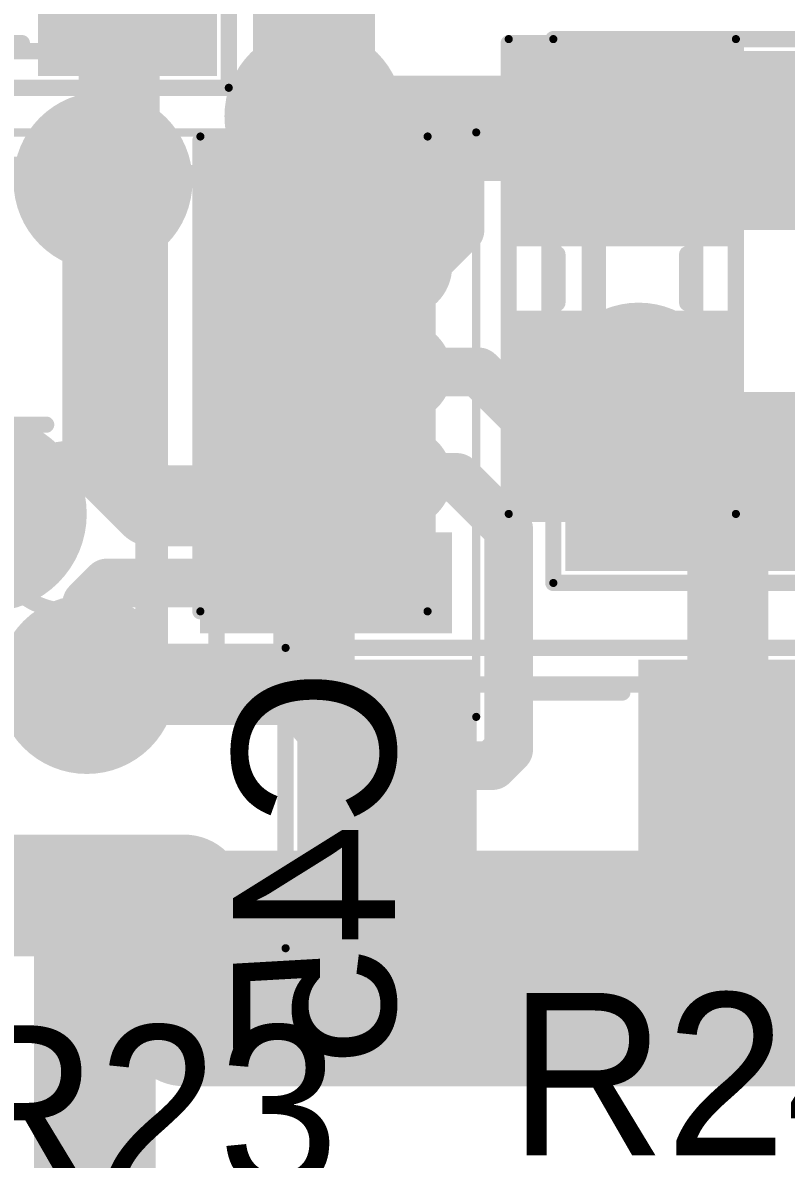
# Model space of a CAD drawing. Header units: millimetres. Extents: x 29.9 to 75.1, y 29.9 to 100.1.
# Drawn here: x 66.51 to 71.21, y 35.57 to 42.58 of the extents above; entities that cross this region are included whole.
import ezdxf

# ---------------------------------------------------------------- set-up
doc = ezdxf.new("R2010")
doc.units = ezdxf.units.MM
for name, color, linetype in [('BottomLayer', 5, 'Continuous'), ('BottomOverlay', 54, 'Continuous'), ('BottomPaste', 16, 'Continuous'), ('BottomSolder', 6, 'Continuous'), ('Mechanical13', 56, 'Continuous'), ('Mechanical15', 56, 'Continuous'), ('MultiLayer', 9, 'Continuous'), ('TopLayer', 1, 'Continuous'), ('TopOverlay', 2, 'Continuous'), ('TopPaste', 8, 'Continuous'), ('TopSolder', 216, 'Continuous'), ('ViaHoleLayer', 16, 'Continuous')]:
    doc.layers.add(name, color=color, linetype=linetype)

# ---------------------------------------------------------------- blocks, each defined once
blk = doc.blocks.new('SMD_R_0805_1125')
at = {"layer": 'Mechanical13', "const_width": 0.0999998}
for points in [[(-1.10000034, -0.6999985999999999), (-1.10000034, 0.7000011399999999)], [(1.10000034, 0.7000011399999999), (-1.10000034, 0.7000011399999999)], [(1.10000034, -0.6999985999999999), (1.10000034, 0.7000011399999999)], [(1.10000034, -0.6999985999999999), (-1.10000034, -0.6999985999999999)]]:
    blk.add_lwpolyline(points, dxfattribs=at)
at = {"layer": 'Mechanical13', "const_width": 0.0499999}
for points in [[(-1.12499902, 0.7000011399999999, 1), (-1.07500166, 0.7000011399999999, 1)], [(-1.12499902, 0.7000011399999999, 1), (-1.07500166, 0.7000011399999999, 1)], [(1.07500166, 0.7000011399999999, 1), (1.12499902, 0.7000011399999999, 1)], [(1.07500166, 0.7000011399999999, 1), (1.12499902, 0.7000011399999999, 1)], [(-1.12499902, -0.6999985999999999, 1), (-1.07500166, -0.6999985999999999, 1)], [(-1.12499902, -0.6999985999999999, 1), (-1.07500166, -0.6999985999999999, 1)], [(1.07500166, -0.6999985999999999, 1), (1.12499902, -0.6999985999999999, 1)], [(1.07500166, -0.6999985999999999, 1), (1.12499902, -0.6999985999999999, 1)]]:
    blk.add_lwpolyline(points, format="xyb", close=True, dxfattribs=at)
at = {"layer": 'Mechanical15', "const_width": 0.0499999}
for points in [[(-1.67500046, -0.9249994199999999), (-1.67500046, 0.9249994199999999)], [(1.67500046, 0.9249994199999999), (-1.67500046, 0.9249994199999999)], [(1.67500046, -0.9249994199999999), (1.67500046, 0.9249994199999999)], [(1.67500046, -0.9249994199999999), (-1.67500046, -0.9249994199999999)]]:
    blk.add_lwpolyline(points, dxfattribs=at)
at = {"layer": 'Mechanical15', "const_width": 0.02499868}
for points in [[(-1.6874998, 0.9249994199999999, 1), (-1.66250112, 0.9249994199999999, 1)], [(-1.6874998, 0.9249994199999999, 1), (-1.66250112, 0.9249994199999999, 1)], [(1.66250112, 0.9249994199999999, 1), (1.6874998, 0.9249994199999999, 1)], [(1.66250112, 0.9249994199999999, 1), (1.6874998, 0.9249994199999999, 1)], [(-1.6874998, -0.9249994199999999, 1), (-1.66250112, -0.9249994199999999, 1)], [(-1.6874998, -0.9249994199999999, 1), (-1.66250112, -0.9249994199999999, 1)], [(1.66250112, -0.9249994199999999, 1), (1.6874998, -0.9249994199999999, 1)], [(1.66250112, -0.9249994199999999, 1), (1.6874998, -0.9249994199999999, 1)]]:
    blk.add_lwpolyline(points, format="xyb", close=True, dxfattribs=at)
at = {"layer": 'TopLayer'}
for points in [[(-0.6000013399999999, -0.7499985), (-0.6000013399999999, 0.7499985), (-1.49999954, -0.7499985), (-1.49999954, 0.7499985)], [(1.49999954, -0.7499985), (1.49999954, 0.7499985), (0.6000013399999999, -0.7499985), (0.6000013399999999, 0.7499985)]]:
    blk.add_solid(points, dxfattribs=at)
at = {"layer": 'TopOverlay', "const_width": 0.0999998}
for points in [[(1.67500046, 0.9249994199999999), (-1.67500046, 0.9249994199999999)], [(-1.67500046, -0.9249994199999999), (-1.67500046, 0.9249994199999999)], [(1.67500046, -0.9249994199999999), (1.67500046, 0.9249994199999999)], [(0.3999992, 0.6500012399999999), (-0.3999992, 0.6500012399999999)], [(0.3999992, -0.6499986999999999), (-0.3999992, -0.6499986999999999)], [(1.67500046, -0.9249994199999999), (-1.67500046, -0.9249994199999999)]]:
    blk.add_lwpolyline(points, dxfattribs=at)
at = {"layer": 'TopOverlay', "const_width": 0.0499999}
for points in [[(-1.69999914, 0.9249994199999999, 1), (-1.65000178, 0.9249994199999999, 1)], [(-1.69999914, 0.9249994199999999, 1), (-1.65000178, 0.9249994199999999, 1)], [(1.65000178, 0.9249994199999999, 1), (1.69999914, 0.9249994199999999, 1)], [(1.65000178, 0.9249994199999999, 1), (1.69999914, 0.9249994199999999, 1)], [(-0.42499788, 0.6500012399999999, 1), (-0.37500052, 0.6500012399999999, 1)], [(0.37500052, 0.6500012399999999, 1), (0.42499788, 0.6500012399999999, 1)], [(-0.42499788, -0.6499986999999999, 1), (-0.37500052, -0.6499986999999999, 1)], [(0.37500052, -0.6499986999999999, 1), (0.42499788, -0.6499986999999999, 1)], [(-1.69999914, -0.9249994199999999, 1), (-1.65000178, -0.9249994199999999, 1)], [(-1.69999914, -0.9249994199999999, 1), (-1.65000178, -0.9249994199999999, 1)], [(1.65000178, -0.9249994199999999, 1), (1.69999914, -0.9249994199999999, 1)], [(1.65000178, -0.9249994199999999, 1), (1.69999914, -0.9249994199999999, 1)]]:
    blk.add_lwpolyline(points, format="xyb", close=True, dxfattribs=at)
at = {"layer": 'TopPaste'}
for points in [[(-0.6000013399999999, -0.7499985), (-0.6000013399999999, 0.7499985), (-1.49999954, -0.7499985), (-1.49999954, 0.7499985)], [(1.49999954, -0.7499985), (1.49999954, 0.7499985), (0.6000013399999999, -0.7499985), (0.6000013399999999, 0.7499985)]]:
    blk.add_solid(points, dxfattribs=at)
at = {"layer": 'TopSolder'}
for points in [[(-0.49840134, -0.8515984999999999), (-0.49840134, 0.8515984999999999), (-1.60159954, -0.8515984999999999), (-1.60159954, 0.8515984999999999)], [(1.60159954, -0.8515984999999999), (1.60159954, 0.8515984999999999), (0.49840134, -0.8515984999999999), (0.49840134, 0.8515984999999999)]]:
    blk.add_solid(points, dxfattribs=at)
blk = doc.blocks.new('SMD_R_0805_1138')
at = {"layer": 'Mechanical13', "const_width": 0.0999998}
for points in [[(-1.10000034, -0.6999985999999999), (-1.10000034, 0.7000011399999999)], [(-1.10000034, 0.7000011399999999), (1.10000034, 0.7000011399999999)], [(1.10000034, -0.6999985999999999), (1.10000034, 0.7000011399999999)], [(-1.10000034, -0.6999985999999999), (1.10000034, -0.6999985999999999)]]:
    blk.add_lwpolyline(points, dxfattribs=at)
at = {"layer": 'Mechanical13', "const_width": 0.0499999}
for points in [[(-1.12499902, 0.7000011399999999, 1), (-1.07500166, 0.7000011399999999, 1)], [(-1.12499902, 0.7000011399999999, 1), (-1.07500166, 0.7000011399999999, 1)], [(1.07500166, 0.7000011399999999, 1), (1.12499902, 0.7000011399999999, 1)], [(1.07500166, 0.7000011399999999, 1), (1.12499902, 0.7000011399999999, 1)], [(-1.12499902, -0.6999985999999999, 1), (-1.07500166, -0.6999985999999999, 1)], [(-1.12499902, -0.6999985999999999, 1), (-1.07500166, -0.6999985999999999, 1)], [(1.07500166, -0.6999985999999999, 1), (1.12499902, -0.6999985999999999, 1)], [(1.07500166, -0.6999985999999999, 1), (1.12499902, -0.6999985999999999, 1)]]:
    blk.add_lwpolyline(points, format="xyb", close=True, dxfattribs=at)
at = {"layer": 'Mechanical15', "const_width": 0.0499999}
for points in [[(-1.67500046, -0.9249994199999999), (-1.67500046, 0.9249994199999999)], [(-1.67500046, 0.9249994199999999), (1.67500046, 0.9249994199999999)], [(1.67500046, -0.9249994199999999), (1.67500046, 0.9249994199999999)], [(-1.67500046, -0.9249994199999999), (1.67500046, -0.9249994199999999)]]:
    blk.add_lwpolyline(points, dxfattribs=at)
at = {"layer": 'Mechanical15', "const_width": 0.02499868}
for points in [[(-1.6874998, 0.9249994199999999, 1), (-1.66250112, 0.9249994199999999, 1)], [(-1.6874998, 0.9249994199999999, 1), (-1.66250112, 0.9249994199999999, 1)], [(1.66250112, 0.9249994199999999, 1), (1.6874998, 0.9249994199999999, 1)], [(1.66250112, 0.9249994199999999, 1), (1.6874998, 0.9249994199999999, 1)], [(-1.6874998, -0.9249994199999999, 1), (-1.66250112, -0.9249994199999999, 1)], [(-1.6874998, -0.9249994199999999, 1), (-1.66250112, -0.9249994199999999, 1)], [(1.66250112, -0.9249994199999999, 1), (1.6874998, -0.9249994199999999, 1)], [(1.66250112, -0.9249994199999999, 1), (1.6874998, -0.9249994199999999, 1)]]:
    blk.add_lwpolyline(points, format="xyb", close=True, dxfattribs=at)
at = {"layer": 'TopLayer'}
for points in [[(-0.6000013399999999, -0.7499985), (-0.6000013399999999, 0.7499985), (-1.49999954, -0.7499985), (-1.49999954, 0.7499985)], [(1.49999954, -0.7499985), (1.49999954, 0.7499985), (0.6000013399999999, -0.7499985), (0.6000013399999999, 0.7499985)]]:
    blk.add_solid(points, dxfattribs=at)
at = {"layer": 'TopOverlay', "const_width": 0.0999998}
for points in [[(-1.67500046, 0.9249994199999999), (1.67500046, 0.9249994199999999)], [(-1.67500046, -0.9249994199999999), (-1.67500046, 0.9249994199999999)], [(1.67500046, -0.9249994199999999), (1.67500046, 0.9249994199999999)], [(-0.3999992, 0.6500012399999999), (0.3999992, 0.6500012399999999)], [(-0.3999992, -0.6499986999999999), (0.3999992, -0.6499986999999999)], [(-1.67500046, -0.9249994199999999), (1.67500046, -0.9249994199999999)]]:
    blk.add_lwpolyline(points, dxfattribs=at)
at = {"layer": 'TopOverlay', "const_width": 0.0499999}
for points in [[(-1.69999914, 0.9249994199999999, 1), (-1.65000178, 0.9249994199999999, 1)], [(-1.69999914, 0.9249994199999999, 1), (-1.65000178, 0.9249994199999999, 1)], [(1.65000178, 0.9249994199999999, 1), (1.69999914, 0.9249994199999999, 1)], [(1.65000178, 0.9249994199999999, 1), (1.69999914, 0.9249994199999999, 1)], [(-0.42499788, 0.6500012399999999, 1), (-0.37500052, 0.6500012399999999, 1)], [(0.37500052, 0.6500012399999999, 1), (0.42499788, 0.6500012399999999, 1)], [(-0.42499788, -0.6499986999999999, 1), (-0.37500052, -0.6499986999999999, 1)], [(0.37500052, -0.6499986999999999, 1), (0.42499788, -0.6499986999999999, 1)], [(-1.69999914, -0.9249994199999999, 1), (-1.65000178, -0.9249994199999999, 1)], [(-1.69999914, -0.9249994199999999, 1), (-1.65000178, -0.9249994199999999, 1)], [(1.65000178, -0.9249994199999999, 1), (1.69999914, -0.9249994199999999, 1)], [(1.65000178, -0.9249994199999999, 1), (1.69999914, -0.9249994199999999, 1)]]:
    blk.add_lwpolyline(points, format="xyb", close=True, dxfattribs=at)
at = {"layer": 'TopPaste'}
for points in [[(-0.6000013399999999, -0.7499985), (-0.6000013399999999, 0.7499985), (-1.49999954, -0.7499985), (-1.49999954, 0.7499985)], [(1.49999954, -0.7499985), (1.49999954, 0.7499985), (0.6000013399999999, -0.7499985), (0.6000013399999999, 0.7499985)]]:
    blk.add_solid(points, dxfattribs=at)
at = {"layer": 'TopSolder'}
for points in [[(-0.49840134, -0.8515984999999999), (-0.49840134, 0.8515984999999999), (-1.60159954, -0.8515984999999999), (-1.60159954, 0.8515984999999999)], [(1.60159954, -0.8515984999999999), (1.60159954, 0.8515984999999999), (0.49840134, -0.8515984999999999), (0.49840134, 0.8515984999999999)]]:
    blk.add_solid(points, dxfattribs=at)
blk = doc.blocks.new('SMD_R_0805_1141')
at = {"layer": 'Mechanical13', "const_width": 0.0999998}
for points in [[(-1.10000034, -0.6999985999999999), (-1.10000034, 0.7000011399999999)], [(-1.10000034, 0.7000011399999999), (1.10000034, 0.7000011399999999)], [(1.10000034, -0.6999985999999999), (1.10000034, 0.7000011399999999)], [(-1.10000034, -0.6999985999999999), (1.10000034, -0.6999985999999999)]]:
    blk.add_lwpolyline(points, dxfattribs=at)
at = {"layer": 'Mechanical13', "const_width": 0.0499999}
for points in [[(-1.12499902, 0.7000011399999999, 1), (-1.07500166, 0.7000011399999999, 1)], [(-1.12499902, 0.7000011399999999, 1), (-1.07500166, 0.7000011399999999, 1)], [(1.07500166, 0.7000011399999999, 1), (1.12499902, 0.7000011399999999, 1)], [(1.07500166, 0.7000011399999999, 1), (1.12499902, 0.7000011399999999, 1)], [(-1.12499902, -0.6999985999999999, 1), (-1.07500166, -0.6999985999999999, 1)], [(-1.12499902, -0.6999985999999999, 1), (-1.07500166, -0.6999985999999999, 1)], [(1.07500166, -0.6999985999999999, 1), (1.12499902, -0.6999985999999999, 1)], [(1.07500166, -0.6999985999999999, 1), (1.12499902, -0.6999985999999999, 1)]]:
    blk.add_lwpolyline(points, format="xyb", close=True, dxfattribs=at)
at = {"layer": 'Mechanical15', "const_width": 0.0499999}
for points in [[(-1.67500046, -0.9249994199999999), (-1.67500046, 0.9249994199999999)], [(-1.67500046, 0.9249994199999999), (1.67500046, 0.9249994199999999)], [(1.67500046, -0.9249994199999999), (1.67500046, 0.9249994199999999)], [(-1.67500046, -0.9249994199999999), (1.67500046, -0.9249994199999999)]]:
    blk.add_lwpolyline(points, dxfattribs=at)
at = {"layer": 'Mechanical15', "const_width": 0.02499868}
for points in [[(-1.6874998, 0.9249994199999999, 1), (-1.66250112, 0.9249994199999999, 1)], [(-1.6874998, 0.9249994199999999, 1), (-1.66250112, 0.9249994199999999, 1)], [(1.66250112, 0.9249994199999999, 1), (1.6874998, 0.9249994199999999, 1)], [(1.66250112, 0.9249994199999999, 1), (1.6874998, 0.9249994199999999, 1)], [(-1.6874998, -0.9249994199999999, 1), (-1.66250112, -0.9249994199999999, 1)], [(-1.6874998, -0.9249994199999999, 1), (-1.66250112, -0.9249994199999999, 1)], [(1.66250112, -0.9249994199999999, 1), (1.6874998, -0.9249994199999999, 1)], [(1.66250112, -0.9249994199999999, 1), (1.6874998, -0.9249994199999999, 1)]]:
    blk.add_lwpolyline(points, format="xyb", close=True, dxfattribs=at)
at = {"layer": 'TopLayer'}
for points in [[(-0.6000013399999999, -0.7499985), (-0.6000013399999999, 0.7499985), (-1.49999954, -0.7499985), (-1.49999954, 0.7499985)], [(1.49999954, -0.7499985), (1.49999954, 0.7499985), (0.6000013399999999, -0.7499985), (0.6000013399999999, 0.7499985)]]:
    blk.add_solid(points, dxfattribs=at)
at = {"layer": 'TopOverlay', "const_width": 0.0999998}
for points in [[(-1.67500046, 0.9249994199999999), (1.67500046, 0.9249994199999999)], [(-1.67500046, -0.9249994199999999), (-1.67500046, 0.9249994199999999)], [(1.67500046, -0.9249994199999999), (1.67500046, 0.9249994199999999)], [(-0.3999992, 0.6500012399999999), (0.3999992, 0.6500012399999999)], [(-0.3999992, -0.6499986999999999), (0.3999992, -0.6499986999999999)], [(-1.67500046, -0.9249994199999999), (1.67500046, -0.9249994199999999)]]:
    blk.add_lwpolyline(points, dxfattribs=at)
at = {"layer": 'TopOverlay', "const_width": 0.0499999}
for points in [[(-1.69999914, 0.9249994199999999, 1), (-1.65000178, 0.9249994199999999, 1)], [(-1.69999914, 0.9249994199999999, 1), (-1.65000178, 0.9249994199999999, 1)], [(1.65000178, 0.9249994199999999, 1), (1.69999914, 0.9249994199999999, 1)], [(1.65000178, 0.9249994199999999, 1), (1.69999914, 0.9249994199999999, 1)], [(-0.42499788, 0.6500012399999999, 1), (-0.37500052, 0.6500012399999999, 1)], [(0.37500052, 0.6500012399999999, 1), (0.42499788, 0.6500012399999999, 1)], [(-0.42499788, -0.6499986999999999, 1), (-0.37500052, -0.6499986999999999, 1)], [(0.37500052, -0.6499986999999999, 1), (0.42499788, -0.6499986999999999, 1)], [(-1.69999914, -0.9249994199999999, 1), (-1.65000178, -0.9249994199999999, 1)], [(-1.69999914, -0.9249994199999999, 1), (-1.65000178, -0.9249994199999999, 1)], [(1.65000178, -0.9249994199999999, 1), (1.69999914, -0.9249994199999999, 1)], [(1.65000178, -0.9249994199999999, 1), (1.69999914, -0.9249994199999999, 1)]]:
    blk.add_lwpolyline(points, format="xyb", close=True, dxfattribs=at)
at = {"layer": 'TopPaste'}
for points in [[(-0.6000013399999999, -0.7499985), (-0.6000013399999999, 0.7499985), (-1.49999954, -0.7499985), (-1.49999954, 0.7499985)], [(1.49999954, -0.7499985), (1.49999954, 0.7499985), (0.6000013399999999, -0.7499985), (0.6000013399999999, 0.7499985)]]:
    blk.add_solid(points, dxfattribs=at)
at = {"layer": 'TopSolder'}
for points in [[(-0.49840134, -0.8515984999999999), (-0.49840134, 0.8515984999999999), (-1.60159954, -0.8515984999999999), (-1.60159954, 0.8515984999999999)], [(1.60159954, -0.8515984999999999), (1.60159954, 0.8515984999999999), (0.49840134, -0.8515984999999999), (0.49840134, 0.8515984999999999)]]:
    blk.add_solid(points, dxfattribs=at)
blk = doc.blocks.new('TSOP_8_65P490X110_1164')
at = {"layer": 'Mechanical13', "const_width": 0.0999998}
for points in [[(1.54999944, 1.54999944), (-1.54999944, 1.54999944)], [(-1.54999944, 1.54999944), (-1.54999944, -1.54999944)], [(1.54999944, 1.54999944), (1.54999944, -1.54999944)], [(1.54999944, -1.54999944), (-1.54999944, -1.54999944)]]:
    blk.add_lwpolyline(points, dxfattribs=at)
at = {"layer": 'Mechanical13'}
for points, const_width in [([(-1.57499812, 1.54999944, 1), (-1.52500076, 1.54999944, 1)], 0.0499999), ([(-1.57499812, 1.54999944, 1), (-1.52500076, 1.54999944, 1)], 0.0499999), ([(1.52500076, 1.54999944, 1), (1.57499812, 1.54999944, 1)], 0.0499999), ([(1.52500076, 1.54999944, 1), (1.57499812, 1.54999944, 1)], 0.0499999), ([(-0.1499997, 0.6499986999999999, 1), (-1.1499977, 0.6499986999999999, 1)], 0.0999998), ([(-1.17499638, 0.6499986999999999, 1), (-1.12499902, 0.6499986999999999, 1)], 0.0499999), ([(-0.17499838, 0.6499986999999999, 1), (-0.12500102, 0.6499986999999999, 1)], 0.0499999), ([(-1.57499812, -1.54999944, 1), (-1.52500076, -1.54999944, 1)], 0.0499999), ([(-1.57499812, -1.54999944, 1), (-1.52500076, -1.54999944, 1)], 0.0499999), ([(1.52500076, -1.54999944, 1), (1.57499812, -1.54999944, 1)], 0.0499999), ([(1.52500076, -1.54999944, 1), (1.57499812, -1.54999944, 1)], 0.0499999)]:
    blk.add_lwpolyline(points, format="xyb", close=True, dxfattribs=dict(at, const_width=const_width))
at = {"layer": 'Mechanical15'}
for points, const_width in [([(3.15000132, 1.79999894), (-3.14999878, 1.79999894)], 0.0499999), ([(-3.14999878, 1.79999894), (-3.14999878, -1.80000148)], 0.0499999), ([(3.15000132, 1.79999894), (3.15000132, -1.80000148)], 0.0499999), ([(0, 0.499999), (0, -0.50000154)], 0.0999998), ([(0.50000154, 0), (-0.499999, 0)], 0.0999998), ([(3.15000132, -1.80000148), (-3.14999878, -1.80000148)], 0.0499999)]:
    blk.add_lwpolyline(points, dxfattribs=dict(at, const_width=const_width))
for points, const_width in [([(-3.16249812, 1.79999894, 1), (-3.13749944, 1.79999894, 1)], 0.02499868), ([(-3.16249812, 1.79999894, 1), (-3.13749944, 1.79999894, 1)], 0.02499868), ([(3.13750198, 1.79999894, 1), (3.16250066, 1.79999894, 1)], 0.02499868), ([(3.13750198, 1.79999894, 1), (3.16250066, 1.79999894, 1)], 0.02499868), ([(-0.02499868, 0.499999, 1), (0.02499868, 0.499999, 1)], 0.0499999), ([(-0.52499768, 0, 1), (-0.47500032, 0, 1)], 0.0499999), ([(0.47500286, 0, 1), (0.52500022, 0, 1)], 0.0499999), ([(-0.02499868, -0.50000154, 1), (0.02499868, -0.50000154, 1)], 0.0499999), ([(-3.16249812, -1.80000148, 1), (-3.13749944, -1.80000148, 1)], 0.02499868), ([(-3.16249812, -1.80000148, 1), (-3.13749944, -1.80000148, 1)], 0.02499868), ([(3.13750198, -1.80000148, 1), (3.16250066, -1.80000148, 1)], 0.02499868), ([(3.13750198, -1.80000148, 1), (3.16250066, -1.80000148, 1)], 0.02499868)]:
    blk.add_lwpolyline(points, format="xyb", close=True, dxfattribs=dict(at, const_width=const_width))
at = {"layer": 'TopLayer', "const_width": 0.4191}
for points in [[(1.75955198, 0.9749993199999999), (2.69045182, 0.9749993199999999)], [(-2.69044928, 0.32499808), (-1.75954944, 0.32499808)], [(1.75955198, 0.32499808), (2.69045182, 0.32499808)], [(-2.69044928, -0.32500062), (-1.75954944, -0.32500062)], [(1.75955198, -0.32500062), (2.69045182, -0.32500062)], [(-2.69044928, -0.97500186), (-1.75954944, -0.97500186)], [(1.75955198, -0.97500186), (2.69045182, -0.97500186)]]:
    blk.add_lwpolyline(points, dxfattribs=at)
at = {"layer": 'TopLayer', "const_width": 0.20955}
for points in [[(1.65477698, 0.9749993199999999, 1), (1.86432698, 0.9749993199999999, 1)], [(2.58567682, 0.9749993199999999, 1), (2.79522682, 0.9749993199999999, 1)], [(-2.79522428, 0.32499808, 1), (-2.58567428, 0.32499808, 1)], [(-1.86432444, 0.32499808, 1), (-1.65477444, 0.32499808, 1)], [(1.65477698, 0.32499808, 1), (1.86432698, 0.32499808, 1)], [(2.58567682, 0.32499808, 1), (2.79522682, 0.32499808, 1)], [(-2.79522428, -0.32500062, 1), (-2.58567428, -0.32500062, 1)], [(-1.86432444, -0.32500062, 1), (-1.65477444, -0.32500062, 1)], [(1.65477698, -0.32500062, 1), (1.86432698, -0.32500062, 1)], [(2.58567682, -0.32500062, 1), (2.79522682, -0.32500062, 1)], [(-2.79522428, -0.97500186, 1), (-2.58567428, -0.97500186, 1)], [(-1.86432444, -0.97500186, 1), (-1.65477444, -0.97500186, 1)], [(1.65477698, -0.97500186, 1), (1.86432698, -0.97500186, 1)], [(2.58567682, -0.97500186, 1), (2.79522682, -0.97500186, 1)]]:
    blk.add_lwpolyline(points, format="xyb", close=True, dxfattribs=at)
at = {"layer": 'TopLayer'}
blk.add_solid([(-1.54999436, 0.76544932), (-1.54999436, 1.18454932), (-2.90000436, 0.76544932), (-2.90000436, 1.18454932)], dxfattribs=at)
at = {"layer": 'TopOverlay'}
for points, const_width in [([(-2.09999834, 1.77500026, 1), (-2.35000038, 1.77500026, 1)], 0.2499995), ([(-2.41249962, 1.77500026, 1), (-2.28750114, 1.77500026, 1)], 0.12499848), ([(-2.16249758, 1.77500026, 1), (-2.0374991, 1.77500026, 1)], 0.12499848), ([(-1.20000014, 1.54999944, 1), (-1.10000034, 1.54999944, 1)], 0.0999998), ([(-1.20000014, 1.54999944, 1), (-1.10000034, 1.54999944, 1)], 0.0999998), ([(1.10000034, 1.54999944, 1), (1.20000014, 1.54999944, 1)], 0.0999998), ([(1.10000034, 1.54999944, 1), (1.20000014, 1.54999944, 1)], 0.0999998), ([(0.1499997, 0.5499989, 1), (-0.4499991, 0.5499989, 1)], 0.5999987999999999), ([(-0.5999987999999999, 0.5499989, 1), (-0.2999994, 0.5499989, 1)], 0.2999994), ([(0, 0.5499989, 1), (0.2999994, 0.5499989, 1)], 0.2999994), ([(-1.20000014, -1.54999944, 1), (-1.10000034, -1.54999944, 1)], 0.0999998), ([(-1.20000014, -1.54999944, 1), (-1.10000034, -1.54999944, 1)], 0.0999998), ([(1.10000034, -1.54999944, 1), (1.20000014, -1.54999944, 1)], 0.0999998), ([(1.10000034, -1.54999944, 1), (1.20000014, -1.54999944, 1)], 0.0999998)]:
    blk.add_lwpolyline(points, format="xyb", close=True, dxfattribs=dict(at, const_width=const_width))
at = {"layer": 'TopOverlay', "const_width": 0.1999996}
for points in [[(1.15000024, 1.54999944), (-1.15000024, 1.54999944)], [(-1.15000024, 1.54999944), (-1.15000024, -1.54999944)], [(1.15000024, 1.54999944), (1.15000024, -1.54999944)], [(1.15000024, -1.54999944), (-1.15000024, -1.54999944)]]:
    blk.add_lwpolyline(points, dxfattribs=at)
at = {"layer": 'TopPaste', "const_width": 0.4191}
for points in [[(1.75955198, 0.9749993199999999), (2.69045182, 0.9749993199999999)], [(-2.69044928, 0.32499808), (-1.75954944, 0.32499808)], [(1.75955198, 0.32499808), (2.69045182, 0.32499808)], [(-2.69044928, -0.32500062), (-1.75954944, -0.32500062)], [(1.75955198, -0.32500062), (2.69045182, -0.32500062)], [(-2.69044928, -0.97500186), (-1.75954944, -0.97500186)], [(1.75955198, -0.97500186), (2.69045182, -0.97500186)]]:
    blk.add_lwpolyline(points, dxfattribs=at)
at = {"layer": 'TopPaste', "const_width": 0.20955}
for points in [[(1.65477698, 0.9749993199999999, 1), (1.86432698, 0.9749993199999999, 1)], [(2.58567682, 0.9749993199999999, 1), (2.79522682, 0.9749993199999999, 1)], [(-2.79522428, 0.32499808, 1), (-2.58567428, 0.32499808, 1)], [(-1.86432444, 0.32499808, 1), (-1.65477444, 0.32499808, 1)], [(1.65477698, 0.32499808, 1), (1.86432698, 0.32499808, 1)], [(2.58567682, 0.32499808, 1), (2.79522682, 0.32499808, 1)], [(-2.79522428, -0.32500062, 1), (-2.58567428, -0.32500062, 1)], [(-1.86432444, -0.32500062, 1), (-1.65477444, -0.32500062, 1)], [(1.65477698, -0.32500062, 1), (1.86432698, -0.32500062, 1)], [(2.58567682, -0.32500062, 1), (2.79522682, -0.32500062, 1)], [(-2.79522428, -0.97500186, 1), (-2.58567428, -0.97500186, 1)], [(-1.86432444, -0.97500186, 1), (-1.65477444, -0.97500186, 1)], [(1.65477698, -0.97500186, 1), (1.86432698, -0.97500186, 1)], [(2.58567682, -0.97500186, 1), (2.79522682, -0.97500186, 1)]]:
    blk.add_lwpolyline(points, format="xyb", close=True, dxfattribs=at)
at = {"layer": 'TopPaste'}
blk.add_solid([(-1.54999436, 0.76544932), (-1.54999436, 1.18454932), (-2.90000436, 0.76544932), (-2.90000436, 1.18454932)], dxfattribs=at)
at = {"layer": 'TopSolder', "const_width": 0.6223}
for points in [[(1.75955198, 0.9749993199999999), (2.69045182, 0.9749993199999999)], [(-2.69044928, 0.32499808), (-1.75954944, 0.32499808)], [(1.75955198, 0.32499808), (2.69045182, 0.32499808)], [(-2.69044928, -0.32500062), (-1.75954944, -0.32500062)], [(1.75955198, -0.32500062), (2.69045182, -0.32500062)], [(-2.69044928, -0.97500186), (-1.75954944, -0.97500186)], [(1.75955198, -0.97500186), (2.69045182, -0.97500186)]]:
    blk.add_lwpolyline(points, dxfattribs=at)
at = {"layer": 'TopSolder', "const_width": 0.31115}
for points in [[(1.60397698, 0.9749993199999999, 1), (1.91512698, 0.9749993199999999, 1)], [(2.53487682, 0.9749993199999999, 1), (2.84602682, 0.9749993199999999, 1)], [(-2.84602428, 0.32499808, 1), (-2.53487428, 0.32499808, 1)], [(-1.91512444, 0.32499808, 1), (-1.60397444, 0.32499808, 1)], [(1.60397698, 0.32499808, 1), (1.91512698, 0.32499808, 1)], [(2.53487682, 0.32499808, 1), (2.84602682, 0.32499808, 1)], [(-2.84602428, -0.32500062, 1), (-2.53487428, -0.32500062, 1)], [(-1.91512444, -0.32500062, 1), (-1.60397444, -0.32500062, 1)], [(1.60397698, -0.32500062, 1), (1.91512698, -0.32500062, 1)], [(2.53487682, -0.32500062, 1), (2.84602682, -0.32500062, 1)], [(-2.84602428, -0.97500186, 1), (-2.53487428, -0.97500186, 1)], [(-1.91512444, -0.97500186, 1), (-1.60397444, -0.97500186, 1)], [(1.60397698, -0.97500186, 1), (1.91512698, -0.97500186, 1)], [(2.53487682, -0.97500186, 1), (2.84602682, -0.97500186, 1)]]:
    blk.add_lwpolyline(points, format="xyb", close=True, dxfattribs=at)
at = {"layer": 'TopSolder'}
blk.add_solid([(-1.44839436, 0.66384932), (-1.44839436, 1.28614932), (-3.00160436, 0.66384932), (-3.00160436, 1.28614932)], dxfattribs=at)
blk = doc.blocks.new('SMD_C_0603_B_1169')
at = {"layer": 'BottomLayer'}
for points in [[(-1.29999994, 0.5499989), (-1.29999994, -0.5499989), (-0.30000194, 0.5499989), (-0.30000194, -0.5499989)], [(0.2999994, 0.5499989), (0.2999994, -0.5499989), (1.2999974, 0.5499989), (1.2999974, -0.5499989)]]:
    blk.add_solid(points, dxfattribs=at)
at = {"layer": 'BottomOverlay', "const_width": 0.0999998}
for points in [[(1.44999964, 0.7000011399999999), (-1.44999964, 0.7000011399999999)], [(-1.44999964, -0.7000011399999999), (-1.44999964, 0.7000011399999999)], [(1.44999964, -0.7000011399999999), (1.44999964, 0.7000011399999999)], [(0.1499997, 0.40000174), (-0.1499997, 0.40000174)], [(0.1499997, -0.3999992), (-0.1499997, -0.3999992)], [(1.44999964, -0.7000011399999999), (-1.44999964, -0.7000011399999999)]]:
    blk.add_lwpolyline(points, dxfattribs=at)
at = {"layer": 'BottomOverlay', "const_width": 0.0499999}
for points in [[(-1.47499832, 0.7000011399999999, 1), (-1.42500096, 0.7000011399999999, 1)], [(-1.47499832, 0.7000011399999999, 1), (-1.42500096, 0.7000011399999999, 1)], [(1.42500096, 0.7000011399999999, 1), (1.47499832, 0.7000011399999999, 1)], [(1.42500096, 0.7000011399999999, 1), (1.47499832, 0.7000011399999999, 1)], [(-0.17499838, 0.40000174, 1), (-0.12500102, 0.40000174, 1)], [(0.12500102, 0.40000174, 1), (0.17499838, 0.40000174, 1)], [(-0.17499838, -0.3999992, 1), (-0.12500102, -0.3999992, 1)], [(0.12500102, -0.3999992, 1), (0.17499838, -0.3999992, 1)], [(-1.47499832, -0.7000011399999999, 1), (-1.42500096, -0.7000011399999999, 1)], [(-1.47499832, -0.7000011399999999, 1), (-1.42500096, -0.7000011399999999, 1)], [(1.42500096, -0.7000011399999999, 1), (1.47499832, -0.7000011399999999, 1)], [(1.42500096, -0.7000011399999999, 1), (1.47499832, -0.7000011399999999, 1)]]:
    blk.add_lwpolyline(points, format="xyb", close=True, dxfattribs=at)
at = {"layer": 'BottomPaste'}
for points in [[(-1.29999994, 0.5499989), (-1.29999994, -0.5499989), (-0.30000194, 0.5499989), (-0.30000194, -0.5499989)], [(0.2999994, 0.5499989), (0.2999994, -0.5499989), (1.2999974, 0.5499989), (1.2999974, -0.5499989)]]:
    blk.add_solid(points, dxfattribs=at)
at = {"layer": 'BottomSolder'}
for points in [[(-1.40159994, 0.6515989), (-1.40159994, -0.6515989), (-0.19840194, 0.6515989), (-0.19840194, -0.6515989)], [(0.1983994, 0.6515989), (0.1983994, -0.6515989), (1.4015974, 0.6515989), (1.4015974, -0.6515989)]]:
    blk.add_solid(points, dxfattribs=at)
at = {"layer": 'Mechanical13', "const_width": 0.0999998}
for points in [[(0.8999982, 0.45000164), (-0.90000074, 0.45000164)], [(-0.90000074, -0.4499991), (-0.90000074, 0.45000164)], [(0.8999982, -0.4499991), (0.8999982, 0.45000164)], [(0.8999982, -0.4499991), (-0.90000074, -0.4499991)]]:
    blk.add_lwpolyline(points, dxfattribs=at)
at = {"layer": 'Mechanical13', "const_width": 0.0499999}
for points in [[(-0.9249994199999999, 0.45000164, 1), (-0.8750020599999999, 0.45000164, 1)], [(-0.9249994199999999, 0.45000164, 1), (-0.8750020599999999, 0.45000164, 1)], [(0.8749995199999999, 0.45000164, 1), (0.9249968799999999, 0.45000164, 1)], [(0.8749995199999999, 0.45000164, 1), (0.9249968799999999, 0.45000164, 1)], [(-0.9249994199999999, -0.4499991, 1), (-0.8750020599999999, -0.4499991, 1)], [(-0.9249994199999999, -0.4499991, 1), (-0.8750020599999999, -0.4499991, 1)], [(0.8749995199999999, -0.4499991, 1), (0.9249968799999999, -0.4499991, 1)], [(0.8749995199999999, -0.4499991, 1), (0.9249968799999999, -0.4499991, 1)]]:
    blk.add_lwpolyline(points, format="xyb", close=True, dxfattribs=at)
at = {"layer": 'Mechanical15', "const_width": 0.0499999}
for points in [[(1.44999964, 0.7000011399999999), (-1.47500086, 0.7000011399999999)], [(-1.47500086, -0.7000011399999999), (-1.47500086, 0.7000011399999999)], [(1.44999964, -0.7000011399999999), (1.44999964, 0.7000011399999999)], [(1.44999964, -0.7000011399999999), (-1.47500086, -0.7000011399999999)]]:
    blk.add_lwpolyline(points, dxfattribs=at)
at = {"layer": 'Mechanical15', "const_width": 0.02499868}
for points in [[(-1.4875002, 0.7000011399999999, 1), (-1.46250152, 0.7000011399999999, 1)], [(-1.4875002, 0.7000011399999999, 1), (-1.46250152, 0.7000011399999999, 1)], [(1.4375003, 0.7000011399999999, 1), (1.46249898, 0.7000011399999999, 1)], [(1.4375003, 0.7000011399999999, 1), (1.46249898, 0.7000011399999999, 1)], [(-1.4875002, -0.7000011399999999, 1), (-1.46250152, -0.7000011399999999, 1)], [(-1.4875002, -0.7000011399999999, 1), (-1.46250152, -0.7000011399999999, 1)], [(1.4375003, -0.7000011399999999, 1), (1.46249898, -0.7000011399999999, 1)], [(1.4375003, -0.7000011399999999, 1), (1.46249898, -0.7000011399999999, 1)]]:
    blk.add_lwpolyline(points, format="xyb", close=True, dxfattribs=at)
blk = doc.blocks.new('SMD_C_0603_B_1170')
at = {"layer": 'BottomLayer'}
for points in [[(-1.29999994, 0.5499989), (-1.29999994, -0.5499989), (-0.30000194, 0.5499989), (-0.30000194, -0.5499989)], [(0.2999994, 0.5499989), (0.2999994, -0.5499989), (1.2999974, 0.5499989), (1.2999974, -0.5499989)]]:
    blk.add_solid(points, dxfattribs=at)
at = {"layer": 'BottomOverlay', "const_width": 0.0999998}
for points in [[(1.44999964, 0.7000011399999999), (-1.44999964, 0.7000011399999999)], [(-1.44999964, -0.7000011399999999), (-1.44999964, 0.7000011399999999)], [(1.44999964, -0.7000011399999999), (1.44999964, 0.7000011399999999)], [(0.1499997, 0.40000174), (-0.1499997, 0.40000174)], [(0.1499997, -0.3999992), (-0.1499997, -0.3999992)], [(1.44999964, -0.7000011399999999), (-1.44999964, -0.7000011399999999)]]:
    blk.add_lwpolyline(points, dxfattribs=at)
at = {"layer": 'BottomOverlay', "const_width": 0.0499999}
for points in [[(-1.47499832, 0.7000011399999999, 1), (-1.42500096, 0.7000011399999999, 1)], [(-1.47499832, 0.7000011399999999, 1), (-1.42500096, 0.7000011399999999, 1)], [(1.42500096, 0.7000011399999999, 1), (1.47499832, 0.7000011399999999, 1)], [(1.42500096, 0.7000011399999999, 1), (1.47499832, 0.7000011399999999, 1)], [(-0.17499838, 0.40000174, 1), (-0.12500102, 0.40000174, 1)], [(0.12500102, 0.40000174, 1), (0.17499838, 0.40000174, 1)], [(-0.17499838, -0.3999992, 1), (-0.12500102, -0.3999992, 1)], [(0.12500102, -0.3999992, 1), (0.17499838, -0.3999992, 1)], [(-1.47499832, -0.7000011399999999, 1), (-1.42500096, -0.7000011399999999, 1)], [(-1.47499832, -0.7000011399999999, 1), (-1.42500096, -0.7000011399999999, 1)], [(1.42500096, -0.7000011399999999, 1), (1.47499832, -0.7000011399999999, 1)], [(1.42500096, -0.7000011399999999, 1), (1.47499832, -0.7000011399999999, 1)]]:
    blk.add_lwpolyline(points, format="xyb", close=True, dxfattribs=at)
at = {"layer": 'BottomPaste'}
for points in [[(-1.29999994, 0.5499989), (-1.29999994, -0.5499989), (-0.30000194, 0.5499989), (-0.30000194, -0.5499989)], [(0.2999994, 0.5499989), (0.2999994, -0.5499989), (1.2999974, 0.5499989), (1.2999974, -0.5499989)]]:
    blk.add_solid(points, dxfattribs=at)
at = {"layer": 'BottomSolder'}
for points in [[(-1.40159994, 0.6515989), (-1.40159994, -0.6515989), (-0.19840194, 0.6515989), (-0.19840194, -0.6515989)], [(0.1983994, 0.6515989), (0.1983994, -0.6515989), (1.4015974, 0.6515989), (1.4015974, -0.6515989)]]:
    blk.add_solid(points, dxfattribs=at)
at = {"layer": 'Mechanical13', "const_width": 0.0999998}
for points in [[(0.8999982, 0.45000164), (-0.90000074, 0.45000164)], [(-0.90000074, -0.4499991), (-0.90000074, 0.45000164)], [(0.8999982, -0.4499991), (0.8999982, 0.45000164)], [(0.8999982, -0.4499991), (-0.90000074, -0.4499991)]]:
    blk.add_lwpolyline(points, dxfattribs=at)
at = {"layer": 'Mechanical13', "const_width": 0.0499999}
for points in [[(-0.9249994199999999, 0.45000164, 1), (-0.8750020599999999, 0.45000164, 1)], [(-0.9249994199999999, 0.45000164, 1), (-0.8750020599999999, 0.45000164, 1)], [(0.8749995199999999, 0.45000164, 1), (0.9249968799999999, 0.45000164, 1)], [(0.8749995199999999, 0.45000164, 1), (0.9249968799999999, 0.45000164, 1)], [(-0.9249994199999999, -0.4499991, 1), (-0.8750020599999999, -0.4499991, 1)], [(-0.9249994199999999, -0.4499991, 1), (-0.8750020599999999, -0.4499991, 1)], [(0.8749995199999999, -0.4499991, 1), (0.9249968799999999, -0.4499991, 1)], [(0.8749995199999999, -0.4499991, 1), (0.9249968799999999, -0.4499991, 1)]]:
    blk.add_lwpolyline(points, format="xyb", close=True, dxfattribs=at)
at = {"layer": 'Mechanical15', "const_width": 0.0499999}
for points in [[(1.44999964, 0.7000011399999999), (-1.47500086, 0.7000011399999999)], [(-1.47500086, -0.7000011399999999), (-1.47500086, 0.7000011399999999)], [(1.44999964, -0.7000011399999999), (1.44999964, 0.7000011399999999)], [(1.44999964, -0.7000011399999999), (-1.47500086, -0.7000011399999999)]]:
    blk.add_lwpolyline(points, dxfattribs=at)
at = {"layer": 'Mechanical15', "const_width": 0.02499868}
for points in [[(-1.4875002, 0.7000011399999999, 1), (-1.46250152, 0.7000011399999999, 1)], [(-1.4875002, 0.7000011399999999, 1), (-1.46250152, 0.7000011399999999, 1)], [(1.4375003, 0.7000011399999999, 1), (1.46249898, 0.7000011399999999, 1)], [(1.4375003, 0.7000011399999999, 1), (1.46249898, 0.7000011399999999, 1)], [(-1.4875002, -0.7000011399999999, 1), (-1.46250152, -0.7000011399999999, 1)], [(-1.4875002, -0.7000011399999999, 1), (-1.46250152, -0.7000011399999999, 1)], [(1.4375003, -0.7000011399999999, 1), (1.46249898, -0.7000011399999999, 1)], [(1.4375003, -0.7000011399999999, 1), (1.46249898, -0.7000011399999999, 1)]]:
    blk.add_lwpolyline(points, format="xyb", close=True, dxfattribs=at)

msp = doc.modelspace()

# ---------------------------------------------------------------- linework, layer by layer
at = {"layer": 'BottomLayer'}
for points, const_width in [([(68.3000031, 41.99998458), (68.3000031, 45.10000124)], 0.75000104), ([(68.29992182, 41.99998458), (68.3000031, 41.99998458)], 0.499999), ([(68.3000031, 41.99998458), (70.0999868, 41.99998458)], 0.499999), ([(66.99992442, 39.90007768), (66.99992442, 41.59998792)], 0.499999), ([(66.99992442, 39.90007768), (67.30000256, 39.59999954)], 0.499999), ([(67.30000256, 39.59999954), (68.30000056, 39.59999954)], 0.499999), ([(68.30000056, 39.59999954), (68.3000031, 39.60000208)], 0.499999), ([(68.3000031, 38.4999992), (68.3000031, 39.60000208)], 0.499999), ([(66.90000336, 38.4999992), (68.3000031, 38.4999992)], 0.499999), ([(66.95000071999999, 33.89999824), (66.95000071999999, 37.100002)], 0.75000104), ([(66.95000071999999, 37.100002), (71.80000118, 37.100002)], 0.75000104)]:
    msp.add_lwpolyline(points, dxfattribs=dict(at, const_width=const_width))
for points, const_width in [([(68.07492099999999, 41.99998458, 1), (68.52492264, 41.99998458, 1)], 0.4499991), ([(68.11250283999999, 41.99998458, 1), (68.48750335999999, 41.99998458, 1)], 0.37500052), ([(68.17492333999999, 41.99998458, 1), (68.4249203, 41.99998458, 1)], 0.2499995), ([(68.17500462, 41.99998458, 1), (68.42500158, 41.99998458, 1)], 0.2499995), ([(68.17500462, 41.99998458, 1), (68.42500158, 41.99998458, 1)], 0.2499995), ([(69.97498832, 41.99998458, 1), (70.22498528, 41.99998458, 1)], 0.2499995), ([(66.7749236, 41.59998792, 1), (67.22492523999999, 41.59998792, 1)], 0.4499991), ([(66.87492594, 41.59998792, 1), (67.1249229, 41.59998792, 1)], 0.2499995), ([(70.07500082, 40.30000068, 1), (70.52500246, 40.30000068, 1)], 0.4499991), ([(66.87492594, 39.90007768, 1), (67.1249229, 39.90007768, 1)], 0.2499995), ([(66.87492594, 39.90007768, 1), (67.1249229, 39.90007768, 1)], 0.2499995), ([(67.17500408, 39.59999954, 1), (67.42500104, 39.59999954, 1)], 0.2499995), ([(67.17500408, 39.59999954, 1), (67.42500104, 39.59999954, 1)], 0.2499995), ([(68.17500208, 39.59999954, 1), (68.42499904, 39.59999954, 1)], 0.2499995), ([(68.17500208, 39.59999954, 1), (68.42499904, 39.59999954, 1)], 0.2499995), ([(68.17500462, 39.60000208, 1), (68.42500158, 39.60000208, 1)], 0.2499995), ([(68.17500462, 39.60000208, 1), (68.42500158, 39.60000208, 1)], 0.2499995), ([(66.67500254, 38.4999992, 1), (67.12500417999999, 38.4999992, 1)], 0.4499991), ([(66.77500488, 38.4999992, 1), (67.02500184, 38.4999992, 1)], 0.2499995), ([(68.17500462, 38.4999992, 1), (68.42500158, 38.4999992, 1)], 0.2499995), ([(68.17500462, 38.4999992, 1), (68.42500158, 38.4999992, 1)], 0.2499995), ([(66.76250046, 37.100002, 1), (67.13750098, 37.100002, 1)], 0.37500052), ([(66.76250046, 37.100002, 1), (67.13750098, 37.100002, 1)], 0.37500052)]:
    msp.add_lwpolyline(points, format="xyb", close=True, dxfattribs=dict(at, const_width=const_width))
at = {"layer": 'BottomSolder', "const_width": 0.5515991}
for points in [[(68.024121, 41.99998458, 1), (68.57572264, 41.99998458, 1)], [(66.7241236, 41.59998792, 1), (67.27572524, 41.59998792, 1)], [(70.02420081999999, 40.30000068, 1), (70.57580245999999, 40.30000068, 1)], [(66.62420254, 38.4999992, 1), (67.17580418, 38.4999992, 1)]]:
    msp.add_lwpolyline(points, format="xyb", close=True, dxfattribs=at)
at = {"layer": 'MultiLayer', "const_width": 0.4499991}
for points in [[(68.07492099999999, 41.99998458, 1), (68.52492264, 41.99998458, 1)], [(66.7749236, 41.59998792, 1), (67.22492523999999, 41.59998792, 1)], [(70.07500082, 40.30000068, 1), (70.52500246, 40.30000068, 1)], [(66.67500254, 38.4999992, 1), (67.12500417999999, 38.4999992, 1)]]:
    msp.add_lwpolyline(points, format="xyb", close=True, dxfattribs=at)
at = {"layer": 'TopLayer'}
for points, const_width in [([(67.10000042, 41.80000022), (67.10000042, 42.89999802)], 0.499999), ([(68.29992182, 41.99998458), (68.44990628, 41.85000012)], 0.499999), ([(68.44990628, 41.85000012), (69.1500014, 41.85000012)], 0.499999), ([(69.1500014, 41.85000012), (70.50000124, 41.85000012)], 0.499999), ([(66.99992442, 41.69992422), (67.10000042, 41.80000022)], 0.499999), ([(66.99992442, 41.59998792), (66.99992442, 41.69992422)], 0.499999), ([(69.1500014, 41.85000012), (69.2000013, 41.80000022)], 0.2999994), ([(69.2000013, 41.29999867999999), (69.2000013, 41.80000022)], 0.2999994), ([(68.97500302, 41.0750004), (69.2000013, 41.29999867999999)], 0.2999994), ([(68.37475022, 41.0750004), (68.97500302, 41.0750004)], 0.2999994), ([(68.37475022, 40.42499916), (69.31411842, 40.42499916)], 0.2999994), ([(69.31411842, 40.42499916), (69.98911833999999, 39.74999924)], 0.2999994), ([(70.70000084, 39.7499967), (70.70000338, 39.74999924)], 0.499999), ([(70.70000084, 39.7499967), (70.85000054, 39.59999699999999)], 0.499999), ([(68.37475022, 39.77500046), (69.18064396, 39.77500046)], 0.2999994), ([(69.18064396, 39.77500046), (69.5000007, 39.45564372)], 0.2999994), ([(69.98911833999999, 39.74999924), (70.70000338, 39.74999924)], 0.2999994), ([(70.85000054, 37.8000006), (70.85000054, 39.59999699999999)], 0.499999), ([(69.5000007, 38.09999999999999), (69.5000007, 39.45564372)], 0.2999994), ([(66.90000336, 39.00000074), (67.02500184, 39.12499922)], 0.2999994), ([(67.02500184, 39.12499922), (68.37475022, 39.12499922)], 0.2999994), ([(66.90000336, 38.4999992), (66.90000336, 39.00000074)], 0.2999994), ([(69.4000009, 38.0000002), (69.5000007, 38.09999999999999)], 0.2999994), ([(68.74999966, 37.8000006), (68.94999926, 38.0000002)], 0.2999994), ([(68.94999926, 38.0000002), (69.4000009, 38.0000002)], 0.2999994), ([(61.35000176, 37.2000018), (67.50000216, 37.2000018)], 0.75000104), ([(67.50000216, 36.40000086), (67.50000216, 37.2000018)], 0.75000104), ([(67.50000216, 36.40000086), (72.10400362, 36.40000086)], 0.75000104)]:
    msp.add_lwpolyline(points, dxfattribs=dict(at, const_width=const_width))
for points, const_width in [([(68.07492099999999, 41.99998458, 1), (68.52492264, 41.99998458, 1)], 0.4499991), ([(68.17492333999999, 41.99998458, 1), (68.4249203, 41.99998458, 1)], 0.2499995), ([(68.32490779999999, 41.85000012, 1), (68.57490476, 41.85000012, 1)], 0.2499995), ([(68.32490779999999, 41.85000012, 1), (68.57490476, 41.85000012, 1)], 0.2499995), ([(69.02500291999999, 41.85000012, 1), (69.27499988, 41.85000012, 1)], 0.2499995), ([(69.02500291999999, 41.85000012, 1), (69.27499988, 41.85000012, 1)], 0.2499995), ([(70.37500276, 41.85000012, 1), (70.62499971999999, 41.85000012, 1)], 0.2499995), ([(66.7749236, 41.59998792, 1), (67.22492523999999, 41.59998792, 1)], 0.4499991), ([(66.97500194, 41.80000022, 1), (67.2249989, 41.80000022, 1)], 0.2499995), ([(66.97500194, 41.80000022, 1), (67.2249989, 41.80000022, 1)], 0.2499995), ([(66.87492594, 41.69992422, 1), (67.1249229, 41.69992422, 1)], 0.2499995), ([(66.87492594, 41.69992422, 1), (67.1249229, 41.69992422, 1)], 0.2499995), ([(69.07500282, 41.85000012, 1), (69.22499997999999, 41.85000012, 1)], 0.1499997), ([(69.12500272, 41.80000022, 1), (69.27499988, 41.80000022, 1)], 0.1499997), ([(69.12500272, 41.80000022, 1), (69.27499988, 41.80000022, 1)], 0.1499997), ([(66.87492594, 41.59998792, 1), (67.1249229, 41.59998792, 1)], 0.2499995), ([(69.12500272, 41.29999867999999, 1), (69.27499988, 41.29999867999999, 1)], 0.1499997), ([(69.12500272, 41.29999867999999, 1), (69.27499988, 41.29999867999999, 1)], 0.1499997), ([(68.29975164, 41.0750004, 1), (68.4497488, 41.0750004, 1)], 0.1499997), ([(68.90000443999999, 41.0750004, 1), (69.0500016, 41.0750004, 1)], 0.1499997), ([(68.90000443999999, 41.0750004, 1), (69.0500016, 41.0750004, 1)], 0.1499997), ([(70.07500082, 40.30000068, 1), (70.52500246, 40.30000068, 1)], 0.4499991), ([(68.29975164, 40.42499916, 1), (68.4497488, 40.42499916, 1)], 0.1499997), ([(69.23911984, 40.42499916, 1), (69.389117, 40.42499916, 1)], 0.1499997), ([(69.23911984, 40.42499916, 1), (69.389117, 40.42499916, 1)], 0.1499997), ([(70.57500236, 39.7499967, 1), (70.82499931999999, 39.7499967, 1)], 0.2499995), ([(70.57500236, 39.7499967, 1), (70.82499931999999, 39.7499967, 1)], 0.2499995), ([(70.5750049, 39.74999924, 1), (70.82500186, 39.74999924, 1)], 0.2499995), ([(68.29975164, 39.77500046, 1), (68.4497488, 39.77500046, 1)], 0.1499997), ([(69.10564538, 39.77500046, 1), (69.25564254, 39.77500046, 1)], 0.1499997), ([(69.10564538, 39.77500046, 1), (69.25564254, 39.77500046, 1)], 0.1499997), ([(69.91411975999999, 39.74999924, 1), (70.06411691999999, 39.74999924, 1)], 0.1499997), ([(69.91411975999999, 39.74999924, 1), (70.06411691999999, 39.74999924, 1)], 0.1499997), ([(70.6250048, 39.74999924, 1), (70.77500196, 39.74999924, 1)], 0.1499997), ([(70.72500206, 39.59999699999999, 1), (70.97499902, 39.59999699999999, 1)], 0.2499995), ([(70.72500206, 39.59999699999999, 1), (70.97499902, 39.59999699999999, 1)], 0.2499995), ([(69.42500212, 39.45564372, 1), (69.57499928, 39.45564372, 1)], 0.1499997), ([(69.42500212, 39.45564372, 1), (69.57499928, 39.45564372, 1)], 0.1499997), ([(66.95000326, 39.12499922, 1), (67.10000042, 39.12499922, 1)], 0.1499997), ([(66.95000326, 39.12499922, 1), (67.10000042, 39.12499922, 1)], 0.1499997), ([(68.29975164, 39.12499922, 1), (68.4497488, 39.12499922, 1)], 0.1499997), ([(66.82500478, 39.00000074, 1), (66.97500194, 39.00000074, 1)], 0.1499997), ([(66.82500478, 39.00000074, 1), (66.97500194, 39.00000074, 1)], 0.1499997), ([(66.67500254, 38.4999992, 1), (67.12500417999999, 38.4999992, 1)], 0.4499991), ([(66.82500478, 38.4999992, 1), (66.97500194, 38.4999992, 1)], 0.1499997), ([(69.42500212, 38.09999999999999, 1), (69.57499928, 38.09999999999999, 1)], 0.1499997), ([(69.42500212, 38.09999999999999, 1), (69.57499928, 38.09999999999999, 1)], 0.1499997), ([(68.87500068, 38.0000002, 1), (69.02499784, 38.0000002, 1)], 0.1499997), ([(68.87500068, 38.0000002, 1), (69.02499784, 38.0000002, 1)], 0.1499997), ([(69.32500232, 38.0000002, 1), (69.47499948, 38.0000002, 1)], 0.1499997), ([(69.32500232, 38.0000002, 1), (69.47499948, 38.0000002, 1)], 0.1499997), ([(70.72500206, 37.8000006, 1), (70.97499902, 37.8000006, 1)], 0.2499995), ([(68.67500108, 37.8000006, 1), (68.82499824, 37.8000006, 1)], 0.1499997), ([(67.3125019, 37.2000018, 1), (67.68750242, 37.2000018, 1)], 0.37500052), ([(67.3125019, 37.2000018, 1), (67.68750242, 37.2000018, 1)], 0.37500052), ([(67.3125019, 36.40000086, 1), (67.68750242, 36.40000086, 1)], 0.37500052), ([(67.3125019, 36.40000086, 1), (67.68750242, 36.40000086, 1)], 0.37500052)]:
    msp.add_lwpolyline(points, format="xyb", close=True, dxfattribs=dict(at, const_width=const_width))
at = {"layer": 'TopSolder', "const_width": 0.5515991}
for points in [[(68.024121, 41.99998458, 1), (68.57572264, 41.99998458, 1)], [(66.7241236, 41.59998792, 1), (67.27572524, 41.59998792, 1)], [(70.02420081999999, 40.30000068, 1), (70.57580245999999, 40.30000068, 1)], [(66.62420254, 38.4999992, 1), (67.17580418, 38.4999992, 1)]]:
    msp.add_lwpolyline(points, format="xyb", close=True, dxfattribs=at)
at = {"layer": 'ViaHoleLayer', "const_width": 0.2499995}
for points in [[(68.17492333999999, 41.99998458, 1), (68.4249203, 41.99998458, 1)], [(66.87492594, 41.59998792, 1), (67.1249229, 41.59998792, 1)], [(70.17500316, 40.30000068, 1), (70.42500011999999, 40.30000068, 1)], [(66.77500488, 38.4999992, 1), (67.02500184, 38.4999992, 1)]]:
    msp.add_lwpolyline(points, format="xyb", close=True, dxfattribs=at)

# ---------------------------------------------------------------- block references
for name, p, rotation in [('SMD_R_0805_1141', (66.10000242, 43.10000016), 360), ('SMD_C_0603_B_1169', (70.20000184, 40.99999928), 270), ('SMD_R_0805_1125', (70.70000084, 40.79999968), 270), ('TSOP_8_65P490X110_1164', (66.14975086, 40.09999853999999), 180), ('SMD_C_0603_B_1170', (68.3000031, 40.40000048), 270), ('SMD_R_0805_1138', (69.80000009999999, 37.8000006), 360)]:
    msp.add_blockref(name, p, dxfattribs=dict(rotation=rotation))

# ---------------------------------------------------------------- texts
at = {"layer": 'BottomOverlay', "text_generation_flag": 2}
msp.add_text('C45', height=1.00000054, rotation=90, dxfattribs=at).set_placement((68.8000021, 38.60000154))
at = {"layer": 'TopOverlay'}
for s, p in [('R24', (69.5000007, 35.59999991999999)), ('R23', (66.00000007999999, 35.40000032))]:
    msp.add_text(s, height=1.00000054, dxfattribs=at).set_placement(p)

doc.saveas('drawing.dxf')
